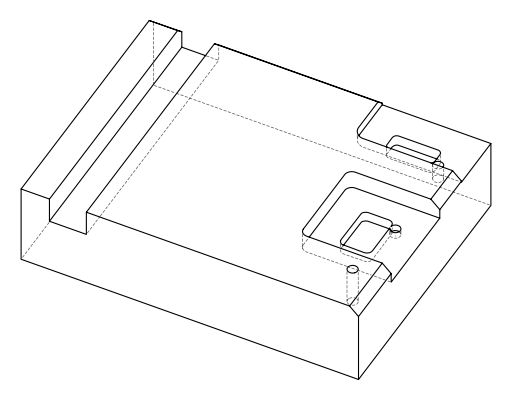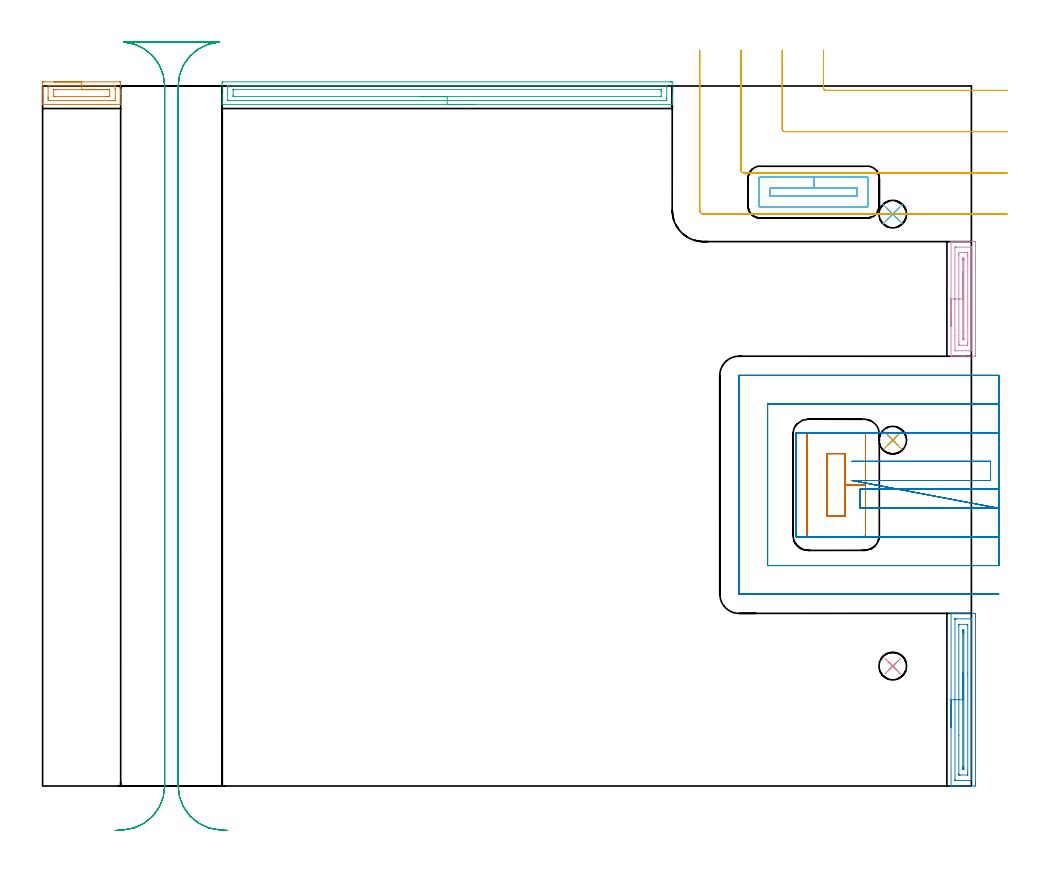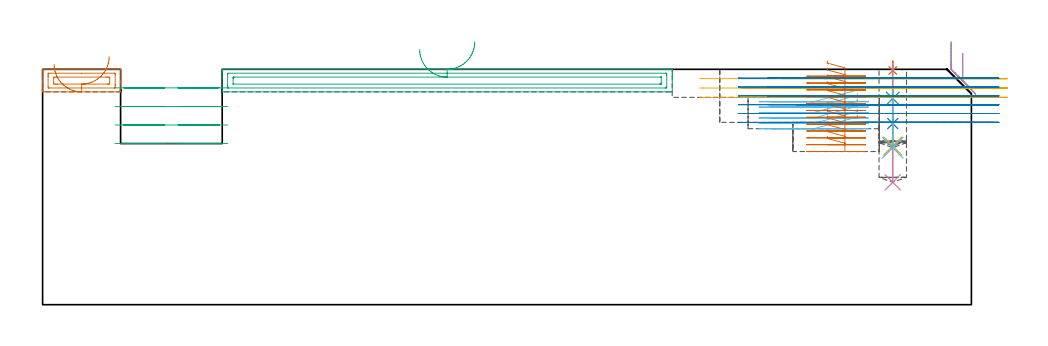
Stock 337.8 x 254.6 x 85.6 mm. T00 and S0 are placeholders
(PLAN: 15 operations, 7 tool changes, 40.4 min)
(1 SPOT_DRILL | STEP1POCKET | NXT0321_9005460120000 | 0.03 min | 0 mm3)
(2 SPOT_DRILL_1 | STEP1POCKET_1 | NXT0321_9005460120000 | 0.03 min | 2070 mm3)
(3 SPOT_DRILL_2 | STEP1POCKET_2 | NXT0321_9005460120000 | 0.03 min | 1044 mm3)
(4 DRILL_BLIND_HOLE_INTO_CENTER | STEP1POCKET | NXT0301_071 | 0.17 min | 3122 mm3)
(5 DRILL_BLIND_HOLE_INTO_CENTER_1 | STEP1POCKET_1 | NXT0301_071 | 0.05 min | 634 mm3)
(6 DRILL_BLIND_HOLE_INTO_CENTER_2 | STEP1POCKET_2 | NXT0301_071 | 0.08 min | 1393 mm3)
(7 AREA_MILL | FG_CHAMFER_SURFACE | UGT0205_001 | 0.91 min | 1126 mm3)
(8 AREA_MILL_1 | FG_CHAMFER_SURFACE_1 | UGT0205_001 | 2.18 min | 2702 mm3)
(9 AREA_MILL_2 | FG_CHAMFER_SURFACE_2 | UGT0205_001 | 4.16 min | 5846 mm3)
(10 AREA_MILL_3 | FG_CHAMFER_SURFACE_3 | UGT0205_001 | 1.5 min | 2081 mm3)
(11 MILL_CORNER_NOTCH_RECTANGULAR | CORNER_NOTCH_RECTANGULAR | UGT0201_136 | Follow Part, ap 5, ae 75% | 3.32 min | 61044 mm3)
(12 MILL_RECTANGULAR_POCKET | POCKET_RECTANGULAR_STRAIGHT | NXT0201_009 | Follow Part, ap 2, ae 75% | 2.57 min | 10045 mm3)
(13 MILL_RECTANGULAR_POCKET_1 | POCKET_RECTANGULAR_STRAIGHT_1 | NXT0201_013 | Follow Part, ap 2.5, ae 75% | 5.46 min | 43932 mm3)
(14 MILL_SLOT | SLOT_PARTIAL_RECTANGULAR | UGT0201_131 | Follow Part, ap 3.475, ae 75% | 14.67 min | 133847 mm3)
(15 MILL_RECTANGULAR_SLOT | SLOT_RECTANGULAR | UGT0201_004 | Follow Part, ap 8, ae 75% | 5.24 min | 253388 mm3)
(TOOL NXT0321_9005460120000 | NC Spot Drill, 142deg, 12mm, Carbide, Uncoated | D12 PA142 FL30 Z2)
(TOOL NXT0301_071 | Carbide Drill 10mm [860.1-1000-030A1-MM 2214] | D10 PA140 FL47 Z2)
(TOOL UGT0205_001 | Chamfer Mill 20 x 3 x 45 deg. | D20 FL50 Z2)
(TOOL UGT0201_136 | Carbide End Mill 20.0 | D20 FL30 Z4)
(TOOL NXT0201_009 | ENDMILL 8mm [2P460-0800-NA 1630] | D8 FL26 Z6)
(TOOL NXT0201_013 | ENDMILL 10mm | D10 FL30 Z4)
(TOOL UGT0201_131 | Carbide End Mill 13.9 | D13.9 FL30 Z4)
(TOOL UGT0201_004 | End Mill 32 mm | D32 FL53 Z6)
(OP 1 SPOT_DRILL)
G17 G21 G94 G90
T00 M6
G54
G17 G0 G90 X309.2 Y43.6 S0 M3
G43 Z95.6 H0
G94 G81 G98 Z85.17 F250. R88.6
G80
M5
M2
(OP 2 SPOT_DRILL_1)
G17 G21 G94 G90
T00 M6
G54
G17 G0 G90 X309.2 Y125.8 S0 M3
G43 Z95.6 H0
G94 G81 G98 Z65.87 F250. R69.3
G80
M5
M2
(OP 3 SPOT_DRILL_2)
G17 G21 G94 G90
T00 M6
G54
G17 G0 G90 X309.2 Y208. S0 M3
G43 Z95.6 H0
G94 G81 G98 Z74.97 F250. R78.4
G80
M5
M2
(OP 4 DRILL_BLIND_HOLE_INTO_CENTER)
G17 G21 G94 G90
T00 M6
G54
G17 G0 G90 X309.2 Y43.6 S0 M3
G43 Z95.6 H1
G94 G81 G98 Z44.5 F250. R87.6
G80
M5
M2
(OP 5 DRILL_BLIND_HOLE_INTO_CENTER_1)
G17 G21 G94 G90
T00 M6
G54
G17 G0 G90 X309.2 Y125.8 S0 M3
G43 Z95.6 H1
G94 G81 G98 Z57.7 F250. R68.3
G80
M5
M2
(OP 6 DRILL_BLIND_HOLE_INTO_CENTER_2)
G17 G21 G94 G90
T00 M6
G54
G17 G0 G90 X309.2 Y208. S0 M3
G43 Z95.6 H1
G94 G81 G98 Z57.1 F250. R77.4
G80
M5
M2
(OP 7 AREA_MILL)
G17 G21 G94 G90
T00 M6
G54
G17 G0 G90 X4.2 Y256.1 S1061 M3
G43 Z95.6 H0
Z87.4
G94 G1 X4.238 Z86.528 F250.
X4.352 Z85.664
X4.541 Z84.812
X4.803 Z83.98
X5.137 Z83.174
X5.54 Z82.4
X6.008 Z81.664
X6.54 Z80.972
X7.129 Z80.329
X7.772 Z79.74
X8.464 Z79.208
X9.2 Z78.74
X9.974 Z78.337
X10.78 Z78.003
X11.612 Z77.741
X12.464 Z77.552
X13.328 Z77.438
X14.2 Z77.4
X27.908
X28.253 Y256.095 Z77.402
X28.39 Y256.091 Z77.405
X28.4 Y255.947 Z77.548
Y252.888 Z80.605
Y252.101 Z81.398
Y252. Z81.498
Y248.024 Z85.475
Y247.911 Z85.583
X28.392 Y247.905 Z85.59
X28.35 Y247.9 Z85.6
X0.05
X0.009 Y247.905 Z85.59
X0.006 Y247.91 Z85.585
X0. Y248.023 Z85.475
Y252.101 Z81.398
Y252.888 Z80.605
Y255.553 Z77.942
X0.003 Y255.95 Z77.545
X0.01 Y256.091 Z77.405
X0.151 Y256.098 Z77.398
X0.492 Y256.1 Z77.4
X14.2
Y254.686 Z78.814
X26.119 Y254.685 Z78.815
X26.139 Y254.684 Z78.816
X26.39 Y254.665 Z78.835
X26.397 Y254.406 Z79.094
X26.4 Y253.777 Z79.723
Y253.514 Z79.986
X26.399 Y249.963 Z83.537
X26.39 Y249.335 Z84.165
X26.158 Y249.316 Z84.184
X26.139 Y249.315 Z84.185
X14.221 Y249.314 Z84.186
X2.261 Y249.315 Z84.185
X2.242 Y249.316 Z84.184
X2.01 Y249.335 Z84.165
X2.003 Y249.594 Z83.906
X2.001 Y250.223 Z83.277
X2. Y250.486 Z83.014
X2.001 Y254.037 Z79.463
X2.01 Y254.665 Z78.835
X2.242 Y254.684 Z78.816
X2.261 Y254.685 Z78.815
X14.2 Y254.686 Z78.814
Y253.272 Z80.228
X23.486 Y253.271 Z80.229
X23.991 Y253.269 Z80.231
X24.37 Y253.265 Z80.235
X24.398 Y252.888 Z80.612
X24.4 Y252.859 Z80.641
X24.399 Y251.083 Z82.417
X24.37 Y250.736 Z82.764
X23.866 Y250.73 Z82.77
X23.486 Y250.729 Z82.771
X22.983 Y250.728 Z82.772
X4.914 Y250.729 Z82.771
X4.409 Y250.731 Z82.769
X4.03 Y250.736 Z82.764
X4.002 Y251.112 Z82.388
X4.001 Y251.141 Z82.359
Y252.917 Z80.583
X4.03 Y253.265 Z80.235
X4.534 Y253.27 Z80.23
X4.914 Y253.271 Z80.229
X5.417 Y253.272 Z80.228
X14.2
X15.072 Z80.266
X15.936 Z80.38
X16.788 Z80.569
X17.62 Z80.832
X18.426 Z81.165
X19.2 Z81.568
X19.936 Z82.037
X20.628 Z82.568
X21.271 Z83.157
X21.86 Z83.801
X22.392 Z84.493
X22.86 Z85.228
X23.263 Z86.002
X23.597 Z86.808
X23.859 Z87.64
X24.048 Z88.492
X24.162 Z89.357
X24.2 Z90.228
G0 Z95.6
M5
M2
(OP 8 AREA_MILL_1)
G17 G21 G94 G90
T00 M6
G54
G17 G0 G90 X330.4 Y21.4 S1061 M3
G43 Z95.6 H0
G94 G1 Y21.438 Z94.728 F250.
Y21.552 Z93.863
Y21.741 Z93.012
Y22.003 Z92.18
Y22.337 Z91.374
Y22.74 Z90.6
Y23.208 Z89.864
Y23.74 Z89.172
Y24.329 Z88.529
Y24.972 Z87.939
Y25.664 Z87.408
Y26.4 Z86.94
Y27.174 Z86.537
Y27.98 Z86.203
Y28.812 Z85.941
Y29.664 Z85.752
Y30.528 Z85.638
Y31.4 Z85.6
Y62.639
X330.403 Y62.791 Z85.588
X330.412 Y62.793 Z85.579
X330.741 Y62.8 Z85.258
X331.123 Z84.876
X331.759 Z84.236
X332.96 Z83.037
X333.525 Z82.469
X338.542 Z77.456
X338.824 Y62.797 Z77.173
X339.291 Y62.791 Z76.706
X339.295 Y62.669 Z76.703
X339.299 Y62.193 Z76.701
X339.3 Y61.712 Z76.7
Y1.019
X339.299 Y0.607 Z76.701
X339.295 Y0.131 Z76.703
X339.292 Y0.009 Z76.706
X338.824 Y0. Z77.173
X333.525 Z82.469
X332.96 Z83.037
X332.642 Z83.354
X332.077 Z83.92
X331.759 Z84.236
X331.123 Z84.876
X330.742 Z85.257
X330.412 Y0.007 Z85.579
X330.402 Y0.009 Z85.588
X330.4 Y0.161 Z85.6
Y31.4
X331.814 Z84.186
Y60.617
X331.815 Y60.722 Z84.185
X331.818 Y60.773 Z84.182
X331.821 Y60.79 Z84.179
X331.867 Y60.793 Z84.133
X332.255 Y60.799 Z83.745
X337.554 Z78.446
X337.775 Y60.794 Z78.225
X337.879 Y60.789 Z78.121
X337.885 Y60.465 Z78.115
Y60.408
X337.886 Y2.183 Z78.114
X337.885 Y2.078 Z78.115
X337.882 Y2.027 Z78.118
X337.879 Y2.01 Z78.121
X337.833 Y2.007 Z78.167
X337.445 Y2.001 Z78.555
X332.146 Z83.854
X331.925 Y2.006 Z84.075
X331.821 Y2.011 Z84.179
X331.815 Y2.335 Z84.185
X331.814 Y2.392 Z84.186
Y31.4
X333.228 Z82.772
X333.229 Y58.03 Z82.771
X333.231 Y58.623 Z82.769
X333.234 Y58.772 Z82.766
X333.235 Y58.784 Z82.765
X333.247 Y58.79 Z82.753
X333.292 Y58.796 Z82.708
X333.351 Y58.799 Z82.649
X336. Y58.8 Z80.
X336.175 Y58.798 Z79.825
X336.35 Y58.794 Z79.65
X336.46 Y58.79 Z79.54
X336.465 Y58.722 Z79.535
X336.468 Y58.623 Z79.532
X336.471 Y58.324 Z79.529
Y41.068
Y4.77
X336.469 Y4.177 Z79.531
X336.466 Y4.028 Z79.534
X336.465 Y4.016 Z79.535
X336.453 Y4.01 Z79.547
X336.408 Y4.004 Z79.592
X336.349 Y4.001 Z79.651
X333.7 Y4. Z82.3
X333.525 Y4.002 Z82.475
X333.35 Y4.006 Z82.65
X333.24 Y4.01 Z82.76
X333.235 Y4.078 Z82.765
X333.232 Y4.177 Z82.768
X333.229 Y4.476 Z82.771
X333.228 Y18.385 Z82.772
Y31.4
X334.643 Z81.357
Y55.945
X334.645 Y56.182 Z81.355
X334.65 Y56.594 Z81.35
X334.655 Y56.79 Z81.345
X334.85 Y56.791 Z81.15
X335.045 Y56.79 Z80.955
X335.05 Y56.601 Z80.95
X335.056 Y56.184 Z80.944
X335.057 Y55.945 Z80.943
Y55.526
Y6.855
X335.055 Y6.436 Z80.945
X335.052 Y6.205 Z80.948
X335.045 Y6.01 Z80.955
X334.85 Y6.009 Z81.15
X334.655 Y6.01 Z81.345
X334.65 Y6.199 Z81.35
X334.644 Y6.616 Z81.356
X334.643 Y6.855 Z81.357
Y7.091
Y31.4
Y32.272 Z81.395
Y33.136 Z81.509
Y33.988 Z81.698
Y34.82 Z81.96
Y35.626 Z82.294
Y36.4 Z82.697
Y37.136 Z83.166
Y37.828 Z83.697
Y38.471 Z84.286
Y39.06 Z84.929
Y39.592 Z85.622
Y40.06 Z86.357
Y40.463 Z87.131
Y40.797 Z87.937
Y41.059 Z88.769
Y41.248 Z89.621
Y41.362 Z90.486
Y41.4 Z91.357
G0 Z95.6
M5
M2
(OP 9 AREA_MILL_2)
G17 G21 G94 G90
T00 M6
G54
G17 G0 G90 X157.15 Y247.9 S1061 M3
G43 Z95.6 H0
G94 G1 X157.112 Z94.728 F250.
X156.998 Z93.864
X156.809 Z93.012
X156.547 Z92.18
X156.213 Z91.374
X155.81 Z90.6
X155.342 Z89.864
X154.81 Z89.172
X154.221 Z88.529
X153.578 Z87.94
X152.886 Z87.408
X152.15 Z86.94
X151.376 Z86.537
X150.57 Z86.203
X149.738 Z85.941
X148.886 Z85.752
X148.022 Z85.638
X147.15 Z85.6
X65.463
X65.31 Y247.903 Z85.588
X65.306 Y247.936 Z85.555
X65.3 Y248.3 Z85.199
Y248.685 Z84.814
Y249.335 Z84.16
Y250.548 Z82.949
Y251.112 Z82.382
Y255.553 Z77.944
X65.302 Y255.837 Z77.66
X65.31 Y256.092 Z77.406
X65.566 Y256.099 Z77.399
X228.39 Y256.1 Z77.4
X228.737 Y256.097 Z77.402
X228.99 Y256.092 Z77.406
X229. Y255.835 Z77.662
Y251.112 Z82.382
Y250.548 Z82.949
Y250.223 Z83.273
Y249.66 Z83.836
Y249.335 Z84.16
Y248.685 Z84.814
Y248.3 Z85.199
X228.994 Y247.936 Z85.555
X228.99 Y247.903 Z85.588
X228.837 Y247.9 Z85.6
X147.15
Y249.314 Z84.186
X67.695 Y249.315 Z84.185
X67.31 Y249.335 Z84.165
X67.301 Y249.727 Z83.773
X67.3 Y253.777 Z79.723
X67.301 Y254.169 Z79.331
X67.31 Y254.665 Z78.835
X67.675 Y254.685 Z78.815
X67.695 Y254.686 Z78.814
X226.584
X226.605 Y254.685 Z78.815
X226.99 Y254.665 Z78.835
X226.999 Y254.273 Z79.227
X227. Y250.223 Z83.277
X226.999 Y249.831 Z83.669
X226.99 Y249.335 Z84.165
X226.625 Y249.315 Z84.185
X226.605 Y249.314 Z84.186
X147.15
Y250.728 Z82.772
X69.865 Y250.729 Z82.771
X69.481 Y250.731 Z82.769
X69.353 Y250.733 Z82.767
X69.315 Y250.735 Z82.765
X69.309 Y250.813 Z82.687
X69.304 Y250.932 Z82.568
X69.301 Y251.112 Z82.388
X69.3 Y251.291 Z82.209
X69.301 Y253.067 Z80.433
X69.307 Y253.247 Z80.253
X69.31 Y253.266 Z80.234
X69.314 Y253.268 Z80.232
X69.336 Y253.27 Z80.23
X69.384 Y253.271 Z80.229
X69.481 Y253.272 Z80.228
X224.435 Y253.271 Z80.229
X224.819 Y253.269 Z80.231
X224.947 Y253.267 Z80.233
X224.985 Y253.265 Z80.235
X224.991 Y253.187 Z80.313
X224.996 Y253.068 Z80.432
X224.999 Y252.888 Z80.612
X225. Y252.709 Z80.791
X224.999 Y250.933 Z82.567
X224.993 Y250.753 Z82.747
X224.99 Y250.734 Z82.766
X224.986 Y250.732 Z82.768
X224.964 Y250.73 Z82.77
X224.916 Y250.729 Z82.771
X224.819 Y250.728 Z82.772
X147.15
X146.278 Z82.81
X145.414 Z82.923
X144.562 Z83.112
X143.73 Z83.375
X142.924 Z83.708
X142.15 Z84.111
X141.414 Z84.58
X140.722 Z85.111
X140.079 Z85.7
X139.49 Z86.344
X138.958 Z87.036
X138.49 Z87.772
X138.087 Z88.545
X137.753 Z89.351
X137.491 Z90.183
X137.302 Z91.035
X137.188 Z91.9
X137.15 Z92.772
G0 Z95.6
M5
M2
(OP 10 AREA_MILL_3)
G17 G21 G94 G90
T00 M6
G54
G17 G0 G90 X330.4 Y167.15 S1061 M3
G43 Z95.6 H0
G94 G1 Y167.188 Z94.728 F250.
Y167.302 Z93.863
Y167.491 Z93.012
Y167.753 Z92.18
Y168.087 Z91.374
Y168.49 Z90.6
Y168.959 Z89.864
Y169.49 Z89.172
Y170.079 Z88.529
Y170.722 Z87.939
Y171.414 Z87.408
Y172.15 Z86.94
Y172.924 Z86.537
Y173.73 Z86.203
Y174.562 Z85.941
Y175.414 Z85.752
Y176.278 Z85.638
Y177.15 Z85.6
Y197.944
X330.405 Y197.99 Z85.593
X330.521 Y198. Z85.477
X334.521 Z81.478
X335.292 Z80.702
X338.439 Z77.557
X338.824 Y197.997 Z77.171
X339.291 Y197.993 Z76.705
X339.293 Y197.971 Z76.703
X339.298 Y197.501 Z76.702
X339.3 Y197.025 Z76.7
Y157.207
X339.299 Y156.799 Z76.701
X339.293 Y156.329 Z76.703
X339.291 Y156.307 Z76.705
X338.824 Y156.3 Z77.171
X335.292 Z80.702
X334.521 Z81.478
X334.408 Z81.59
X330.519 Y156.301 Z85.479
X330.405 Y156.31 Z85.593
X330.4 Y156.356 Z85.6
Y177.15
X331.814 Z84.186
X331.815 Y195.732 Z84.185
X331.819 Y195.938 Z84.181
X331.821 Y195.981 Z84.179
X331.928 Y195.99 Z84.072
X332.106 Y195.996 Z83.894
X332.374 Y196. Z83.626
X337.673 Z78.327
X337.803 Y195.998 Z78.197
X337.841 Y195.995 Z78.159
X337.874 Y195.991 Z78.126
X337.879 Y195.931 Z78.121
X337.885 Y195.788 Z78.115
X337.886 Y190.478 Z78.114
X337.885 Y158.568 Z78.115
X337.881 Y158.362 Z78.119
X337.879 Y158.319 Z78.121
X337.772 Y158.31 Z78.228
X337.594 Y158.304 Z78.406
X337.326 Y158.3 Z78.674
X332.027 Z83.973
X331.897 Y158.302 Z84.103
X331.859 Y158.305 Z84.141
X331.826 Y158.309 Z84.174
X331.821 Y158.369 Z84.179
X331.815 Y158.512 Z84.185
X331.814 Y163.836 Z84.186
Y177.15
X333.228 Z82.772
X333.229 Y193.077 Z82.771
X333.23 Y193.373 Z82.77
X333.236 Y193.962 Z82.764
X333.49 Y193.998 Z82.51
X335.254 Y194. Z80.746
X336.138 Y193.999 Z79.862
X336.175 Y193.996 Z79.825
X336.464 Y193.962 Z79.536
X336.469 Y193.667 Z79.531
X336.471 Y193.077 Z79.529
Y192.78
Y161.223
X336.47 Y160.927 Z79.53
X336.465 Y160.338 Z79.535
X336.21 Y160.302 Z79.79
X334.446 Y160.3 Z81.554
X333.562 Y160.301 Z82.438
X333.525 Y160.304 Z82.475
X333.236 Y160.338 Z82.764
X333.231 Y160.633 Z82.769
X333.229 Y161.223 Z82.771
X333.228 Y161.52 Z82.772
Y177.15
X334.643 Z81.357
Y191.307
X334.645 Y191.723 Z81.355
X334.647 Y191.953 Z81.353
X334.649 Y191.98 Z81.351
X334.664 Y191.99 Z81.336
X334.725 Y191.994 Z81.275
X334.85 Y191.996 Z81.15
X334.975 Y191.994 Z81.025
X335.036 Y191.99 Z80.964
X335.051 Y191.98 Z80.949
X335.052 Y191.957 Z80.948
X335.056 Y191.543 Z80.944
X335.057 Y191.307 Z80.943
Y191.073
Y162.993
X335.055 Y162.577 Z80.945
X335.053 Y162.347 Z80.947
X335.051 Y162.32 Z80.949
X335.036 Y162.31 Z80.964
X334.975 Y162.306 Z81.025
X334.85 Y162.304 Z81.15
X334.725 Y162.306 Z81.275
X334.664 Y162.31 Z81.336
X334.649 Y162.32 Z81.351
X334.648 Y162.343 Z81.352
X334.644 Y162.757 Z81.356
X334.643 Y164.762 Z81.357
Y177.15
Y178.022 Z81.395
Y178.887 Z81.509
Y179.738 Z81.698
Y180.57 Z81.96
Y181.376 Z82.294
Y182.15 Z82.697
Y182.886 Z83.166
Y183.578 Z83.697
Y184.221 Z84.286
Y184.81 Z84.929
Y185.342 Z85.622
Y185.81 Z86.357
Y186.213 Z87.131
Y186.547 Z87.937
Y186.809 Z88.769
Y186.998 Z89.621
Y187.112 Z90.486
Y187.15 Z91.357
G0 Z95.6
M5
M2
(OP 11 MILL_CORNER_NOTCH_RECTANGULAR)
G17 G21 G94 G90
T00 M6
G54
G17 G0 G90 X284. Y267.6 S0 M3
G43 Z95.6 H0
Z82.2
G94 G1 Y264.6 F250.
Y253.995 F500.
G3 X284.995 Y253. R1.
G1 X347.8
X350.8 F250.
G0 Z95.6
X269. Y267.6
Z82.2
G1 Y264.6
Y238.995 F500.
G3 X269.995 Y238. R1.
G1 X347.8
X350.8 F250.
G0 Z95.6
X254. Y267.6
Z82.2
G1 Y264.6
Y223.996 F500.
G3 X254.996 Y223. R1.
G1 X347.8
X350.8 F250.
G0 Z95.6
X239. Y267.6
Z82.2
G1 Y264.6
Y209.4 F500.
G3 X240.4 Y208. R1.4
G1 X347.8
X350.8 F250.
G0 Z95.6
X284. Y267.6
Z78.8
G1 Y264.6
Y253.995 F500.
G3 X284.995 Y253. R1.
G1 X347.8
X350.8 F250.
G0 Z95.6
X269. Y267.6
Z78.8
G1 Y264.6
Y238.995 F500.
G3 X269.995 Y238. R1.
G1 X347.8
X350.8 F250.
G0 Z95.6
X254. Y267.6
Z78.8
G1 Y264.6
Y223.996 F500.
G3 X254.996 Y223. R1.
G1 X347.8
X350.8 F250.
G0 Z95.6
X239. Y267.6
Z78.8
G1 Y264.6
Y209.4 F500.
G3 X240.4 Y208. R1.4
G1 X347.8
X350.8 F250.
G0 Z95.6
X284. Y267.6
Z75.4
G1 Y264.6
Y253.995 F500.
G3 X284.995 Y253. R1.
G1 X347.8
X350.8 F250.
G0 Z95.6
X269. Y267.6
Z75.4
G1 Y264.6
Y238.995 F500.
G3 X269.995 Y238. R1.
G1 X347.8
X350.8 F250.
G0 Z95.6
X254. Y267.6
Z75.4
G1 Y264.6
Y223.996 F500.
G3 X254.996 Y223. R1.
G1 X347.8
X350.8 F250.
G0 Z95.6
X239. Y267.6
Z75.4
G1 Y264.6
Y209.4 F500.
G3 X240.4 Y208. R1.4
G1 X347.8
X350.8 F250.
G0 Z95.6
M5
M2
(OP 12 MILL_RECTANGULAR_POCKET)
G17 G21 G94 G90
T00 M6
G54
G17 G0 G90 X296.3 Y214.725 S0 M3
G43 Z95.6 H1
Z78.782
G94 G1 Y217.4 Z78.065 F250.
X280.45 Z73.818
X264.6 F500.
Y214.6
X296.3
Y217.4
X280.45
Y221.4
X260.9
G3 X260.6 Y221.1 R0.3
G1 Y210.9
G3 X260.9 Y210.6 R0.3
G1 X300.
G3 X300.3 Y210.9 R0.3
G1 Y221.1
G3 X300. Y221.4 R0.3
G1 X280.45
X279.45
G0 X296.3 Y214.725 Z76.818
G1 Y217.4 Z76.102 F250.
X280.45 Z71.855
X264.6 F500.
Y214.6
X296.3
Y217.4
X280.45
Y221.4
X260.9
G3 X260.6 Y221.1 R0.3
G1 Y210.9
G3 X260.9 Y210.6 R0.3
G1 X300.
G3 X300.3 Y210.9 R0.3
G1 Y221.1
G3 X300. Y221.4 R0.3
G1 X280.45
X279.45
G0 X296.3 Y214.725 Z74.855
G1 Y217.4 Z74.138 F250.
X280.45 Z69.891
X264.6 F500.
Y214.6
X296.3
Y217.4
X280.45
Y221.4
X260.9
G3 X260.6 Y221.1 R0.3
G1 Y210.9
G3 X260.9 Y210.6 R0.3
G1 X300.
G3 X300.3 Y210.9 R0.3
G1 Y221.1
G3 X300. Y221.4 R0.3
G1 X280.45
X279.45
G0 X296.3 Y214.725 Z72.891
G1 Y217.4 Z72.174 F250.
X280.45 Z67.927
X264.6 F500.
Y214.6
X296.3
Y217.4
X280.45
Y221.4
X260.9
G3 X260.6 Y221.1 R0.3
G1 Y210.9
G3 X260.9 Y210.6 R0.3
G1 X300.
G3 X300.3 Y210.9 R0.3
G1 Y221.1
G3 X300. Y221.4 R0.3
G1 X280.45
X279.45
G0 X296.3 Y214.725 Z70.927
G1 Y217.4 Z70.211 F250.
X280.45 Z65.964
X264.6 F500.
Y214.6
X296.3
Y217.4
X280.45
Y221.4
X260.9
G3 X260.6 Y221.1 R0.3
G1 Y210.9
G3 X260.9 Y210.6 R0.3
G1 X300.
G3 X300.3 Y210.9 R0.3
G1 Y221.1
G3 X300. Y221.4 R0.3
G1 X280.45
X279.45
G0 X296.3 Y214.725 Z68.964
G1 Y217.4 Z68.247 F250.
X280.45 Z64.
X264.6 F500.
Y214.6
X296.3
Y217.4
X280.45
Y221.4
X260.9
G3 X260.6 Y221.1 R0.3
G1 Y210.9
G3 X260.9 Y210.6 R0.3
G1 X300.
G3 X300.3 Y210.9 R0.3
G1 Y221.1
G3 X300. Y221.4 R0.3
G1 X280.45
X279.45
G0 Z95.6
M5
M2
(OP 13 MILL_RECTANGULAR_POCKET_1)
G17 G21 G94 G90
T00 M6
G54
G17 G0 G90 X285.4 Y100.945 S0 M3
G43 Z95.6 H0
Z88.6
G94 G1 Y98.2 Z87.864 F250.
X291.8 Z86.149
Y109.55 Z83.108
Y120.9 F500.
X285.4
Y98.2
X291.8
Y109.55
X299.3
Y127.9
G3 X298.8 Y128.4 R0.5
G1 X278.4
G3 X277.9 Y127.9 R0.5
G1 Y91.2
G3 X278.4 Y90.7 R0.5
G1 X298.8
G3 X299.3 Y91.2 R0.5
G1 Y109.55
Y110.55
G0 X285.4 Y100.945 Z86.108
G1 Y98.2 Z85.373 F250.
X291.8 Z83.658
Y109.55 Z80.617
Y120.9 F500.
X285.4
Y98.2
X291.8
Y109.55
X299.3
Y127.9
G3 X298.8 Y128.4 R0.5
G1 X278.4
G3 X277.9 Y127.9 R0.5
G1 Y91.2
G3 X278.4 Y90.7 R0.5
G1 X298.8
G3 X299.3 Y91.2 R0.5
G1 Y109.55
Y110.55
G0 X285.4 Y100.945 Z83.617
G1 Y98.2 Z82.881 F250.
X291.8 Z81.166
Y109.55 Z78.125
Y120.9 F500.
X285.4
Y98.2
X291.8
Y109.55
X299.3
Y127.9
G3 X298.8 Y128.4 R0.5
G1 X278.4
G3 X277.9 Y127.9 R0.5
G1 Y91.2
G3 X278.4 Y90.7 R0.5
G1 X298.8
G3 X299.3 Y91.2 R0.5
G1 Y109.55
Y110.55
G0 X285.4 Y100.945 Z81.125
G1 Y98.2 Z80.389 F250.
X291.8 Z78.674
Y109.55 Z75.633
Y120.9 F500.
X285.4
Y98.2
X291.8
Y109.55
X299.3
Y127.9
G3 X298.8 Y128.4 R0.5
G1 X278.4
G3 X277.9 Y127.9 R0.5
G1 Y91.2
G3 X278.4 Y90.7 R0.5
G1 X298.8
G3 X299.3 Y91.2 R0.5
G1 Y109.55
Y110.55
G0 X285.4 Y100.945 Z78.633
G1 Y98.2 Z77.898 F250.
X291.8 Z76.183
Y109.55 Z73.142
Y120.9 F500.
X285.4
Y98.2
X291.8
Y109.55
X299.3
Y127.9
G3 X298.8 Y128.4 R0.5
G1 X278.4
G3 X277.9 Y127.9 R0.5
G1 Y91.2
G3 X278.4 Y90.7 R0.5
G1 X298.8
G3 X299.3 Y91.2 R0.5
G1 Y109.55
Y110.55
G0 X285.4 Y100.945 Z76.142
G1 Y98.2 Z75.406 F250.
X291.8 Z73.691
Y109.55 Z70.65
Y120.9 F500.
X285.4
Y98.2
X291.8
Y109.55
X299.3
Y127.9
G3 X298.8 Y128.4 R0.5
G1 X278.4
G3 X277.9 Y127.9 R0.5
G1 Y91.2
G3 X278.4 Y90.7 R0.5
G1 X298.8
G3 X299.3 Y91.2 R0.5
G1 Y109.55
Y110.55
G0 X285.4 Y100.945 Z73.65
G1 Y98.2 Z72.914 F250.
X291.8 Z71.2
Y109.55 Z68.158
Y120.9 F500.
X285.4
Y98.2
X291.8
Y109.55
X299.3
Y127.9
G3 X298.8 Y128.4 R0.5
G1 X278.4
G3 X277.9 Y127.9 R0.5
G1 Y91.2
G3 X278.4 Y90.7 R0.5
G1 X298.8
G3 X299.3 Y91.2 R0.5
G1 Y109.55
Y110.55
G0 X285.4 Y100.945 Z71.158
G1 Y98.2 Z70.423 F250.
X291.8 Z68.708
Y109.55 Z65.667
Y120.9 F500.
X285.4
Y98.2
X291.8
Y109.55
X299.3
Y127.9
G3 X298.8 Y128.4 R0.5
G1 X278.4
G3 X277.9 Y127.9 R0.5
G1 Y91.2
G3 X278.4 Y90.7 R0.5
G1 X298.8
G3 X299.3 Y91.2 R0.5
G1 Y109.55
Y110.55
G0 X285.4 Y100.945 Z68.667
G1 Y98.2 Z67.931 F250.
X291.8 Z66.216
Y109.55 Z63.175
Y120.9 F500.
X285.4
Y98.2
X291.8
Y109.55
X299.3
Y127.9
G3 X298.8 Y128.4 R0.5
G1 X278.4
G3 X277.9 Y127.9 R0.5
G1 Y91.2
G3 X278.4 Y90.7 R0.5
G1 X298.8
G3 X299.3 Y91.2 R0.5
G1 Y109.55
Y110.55
G0 X285.4 Y100.945 Z66.175
G1 Y98.2 Z65.439 F250.
X291.8 Z63.725
Y109.55 Z60.683
Y120.9 F500.
X285.4
Y98.2
X291.8
Y109.55
X299.3
Y127.9
G3 X298.8 Y128.4 R0.5
G1 X278.4
G3 X277.9 Y127.9 R0.5
G1 Y91.2
G3 X278.4 Y90.7 R0.5
G1 X298.8
G3 X299.3 Y91.2 R0.5
G1 Y109.55
Y110.55
G0 X285.4 Y100.945 Z63.683
G1 Y98.2 Z62.948 F250.
X291.8 Z61.233
Y109.55 Z58.192
Y120.9 F500.
X285.4
Y98.2
X291.8
Y109.55
X299.3
Y127.9
G3 X298.8 Y128.4 R0.5
G1 X278.4
G3 X277.9 Y127.9 R0.5
G1 Y91.2
G3 X278.4 Y90.7 R0.5
G1 X298.8
G3 X299.3 Y91.2 R0.5
G1 Y109.55
Y110.55
G0 X285.4 Y100.945 Z61.192
G1 Y98.2 Z60.456 F250.
X291.8 Z58.741
Y109.55 Z55.7
Y120.9 F500.
X285.4
Y98.2
X291.8
Y109.55
X299.3
Y127.9
G3 X298.8 Y128.4 R0.5
G1 X278.4
G3 X277.9 Y127.9 R0.5
G1 Y91.2
G3 X278.4 Y90.7 R0.5
G1 X298.8
G3 X299.3 Y91.2 R0.5
G1 Y109.55
Y110.55
G0 Z95.6
M5
M2
(OP 14 MILL_SLOT)
G17 G21 G94 G90
T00 M6
G54
G17 G0 G90 X347.75 Y107.975 S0 M3
G43 Z95.6 H0
Z82.383
G94 G1 X344.75 F250.
X297.35 F500.
Y101.025
X344.75
X347.75 F250.
X294.35 Y111.125 F500.
X297.35 F250.
X344.75 F500.
Y118.075
X297.35
X294.35 F250.
G0 Z95.6
X347.75 Y128.5
Z82.383
G1 X344.75
X274.1 F500.
Y90.6
X344.75
X347.75 F250.
Y138.925
X344.75
X263.675 F500.
Y80.175
X344.75
X347.75 F250.
X347.749 Y149.35
X344.749
X253.3 F500.
X253.27 Y149.352
X253.248 Y149.33
X253.25 Y149.3
Y69.8
X253.248 Y69.77
X253.27 Y69.748
X253.3 Y69.75
X344.749
X347.749 F250.
G0 X347.75 Y107.975 Z79.167
G1 X344.75
X297.35 F500.
Y101.025
X344.75
X347.75 F250.
X294.35 Y111.125 F500.
X297.35 F250.
X344.75 F500.
Y118.075
X297.35
X294.35 F250.
G0 Z95.6
X347.75 Y128.5
Z79.167
G1 X344.75
X274.1 F500.
Y90.6
X344.75
X347.75 F250.
Y138.925
X344.75
X263.675 F500.
Y80.175
X344.75
X347.75 F250.
Y149.35
X344.75
X253.3 F500.
X253.27 Y149.352
X253.248 Y149.33
X253.25 Y149.3
Y69.8
X253.248 Y69.77
X253.27 Y69.748
X253.3 Y69.75
X344.75
X347.75 F250.
G0 Y107.975 Z75.95
G1 X344.75
X297.35 F500.
Y101.025
X344.75
X347.75 F250.
X294.35 Y111.125 F500.
X297.35 F250.
X344.75 F500.
Y118.075
X297.35
X294.35 F250.
G0 Z95.6
X347.75 Y128.5
Z75.95
G1 X344.75
X274.1 F500.
Y90.6
X344.75
X347.75 F250.
Y138.925
X344.75
X263.675 F500.
Y80.175
X344.75
X347.75 F250.
Y149.35
X344.75
X253.3 F500.
X253.27 Y149.352
X253.248 Y149.33
X253.25 Y149.3
Y69.8
X253.248 Y69.77
X253.27 Y69.748
X253.3 Y69.75
X344.75
X347.75 F250.
G0 Y107.975 Z72.733
G1 X344.75
X297.35 F500.
Y101.025
X344.75
X347.75 F250.
X294.35 Y111.125 F500.
X297.35 F250.
X344.75 F500.
Y118.075
X297.35
X294.35 F250.
G0 Z95.6
X347.75 Y128.5
Z72.733
G1 X344.75
X274.1 F500.
Y90.6
X344.75
X347.75 F250.
Y138.925
X344.75
X263.675 F500.
Y80.175
X344.75
X347.75 F250.
Y149.35
X344.75
X253.3 F500.
X253.27 Y149.352
X253.248 Y149.33
X253.25 Y149.3
Y69.8
X253.248 Y69.77
X253.27 Y69.748
X253.3 Y69.75
X344.75
X347.75 F250.
G0 Y107.975 Z69.517
G1 X344.75
X297.35 F500.
Y101.025
X344.75
X347.75 F250.
X294.35 Y111.125 F500.
X297.35 F250.
X344.75 F500.
Y118.075
X297.35
X294.35 F250.
G0 Z95.6
X347.75 Y128.5
Z69.517
G1 X344.75
X274.1 F500.
Y90.6
X344.75
X347.75 F250.
Y138.925
X344.75
X263.675 F500.
Y80.175
X344.75
X347.75 F250.
Y149.35
X344.75
X253.3 F500.
X253.27 Y149.352
X253.248 Y149.33
X253.25 Y149.3
Y69.8
X253.248 Y69.77
X253.27 Y69.748
X253.3 Y69.75
X344.75
X347.75 F250.
G0 Y107.975 Z66.3
G1 X344.75
X297.35 F500.
Y101.025
X344.75
X347.75 F250.
X294.35 Y111.125 F500.
X297.35 F250.
X344.75 F500.
Y118.075
X297.35
X294.35 F250.
G0 Z95.6
X347.75 Y128.5
Z66.3
G1 X344.75
X274.1 F500.
Y90.6
X344.75
X347.75 F250.
Y138.925
X344.75
X263.675 F500.
Y80.175
X344.75
X347.75 F250.
Y149.35
X344.75
X253.3 F500.
X253.27 Y149.352
X253.248 Y149.33
X253.25 Y149.3
Y69.8
X253.248 Y69.77
X253.27 Y69.748
X253.3 Y69.75
X344.75
X347.75 F250.
G0 Z95.6
M5
M2
(OP 15 MILL_RECTANGULAR_SLOT)
G17 G21 G94 G90
T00 M6
G54
G17 G0 G90 X67.315 Y-16.154 S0 M3
G43 Z95.6 H0
Z78.85
G94 G1 X64.321 Y-15.97 F250.
G2 X49.3 Y0. R16. F500.
G1 Y254.6
G2 X63.846 Y270.534 R16.
G1 X63.848 Y270.564
G3 X62.771 Y270.6 R16.
G1 X30.954
G3 X29.863 Y270.563 R16.
G1 X29.865 Y270.533
G2 X44.4 Y254.6 R16.
G1 Y0.
G2 X29.379 Y-15.97 R16.
G1 X26.385 Y-16.154 F250.
G0 X67.315 Z72.1
G1 X64.321 Y-15.97
G2 X49.3 Y0. R16. F500.
G1 Y254.6
G2 X64.321 Y270.57 R16.
G1 Y270.6
X29.379
Y270.57
G2 X44.4 Y254.6 R16.
G1 Y0.
G2 X29.379 Y-15.97 R16.
G1 X26.385 Y-16.154 F250.
G0 X67.315 Z65.35
G1 X64.321 Y-15.97
G2 X49.3 Y0. R16. F500.
G1 Y254.6
G2 X64.321 Y270.57 R16.
G1 Y270.6
X29.379
Y270.57
G2 X44.4 Y254.6 R16.
G1 Y0.
G2 X29.379 Y-15.97 R16.
G1 X26.385 Y-16.154 F250.
G0 X67.315 Z58.6
G1 X64.321 Y-15.97
G2 X49.3 Y0. R16. F500.
G1 Y254.6
G2 X64.321 Y270.57 R16.
G1 Y270.6
X29.379
Y270.57
G2 X44.4 Y254.6 R16.
G1 Y0.
G2 X29.379 Y-15.97 R16.
G1 X26.385 Y-16.154 F250.
G0 Z95.6
M5
M2
